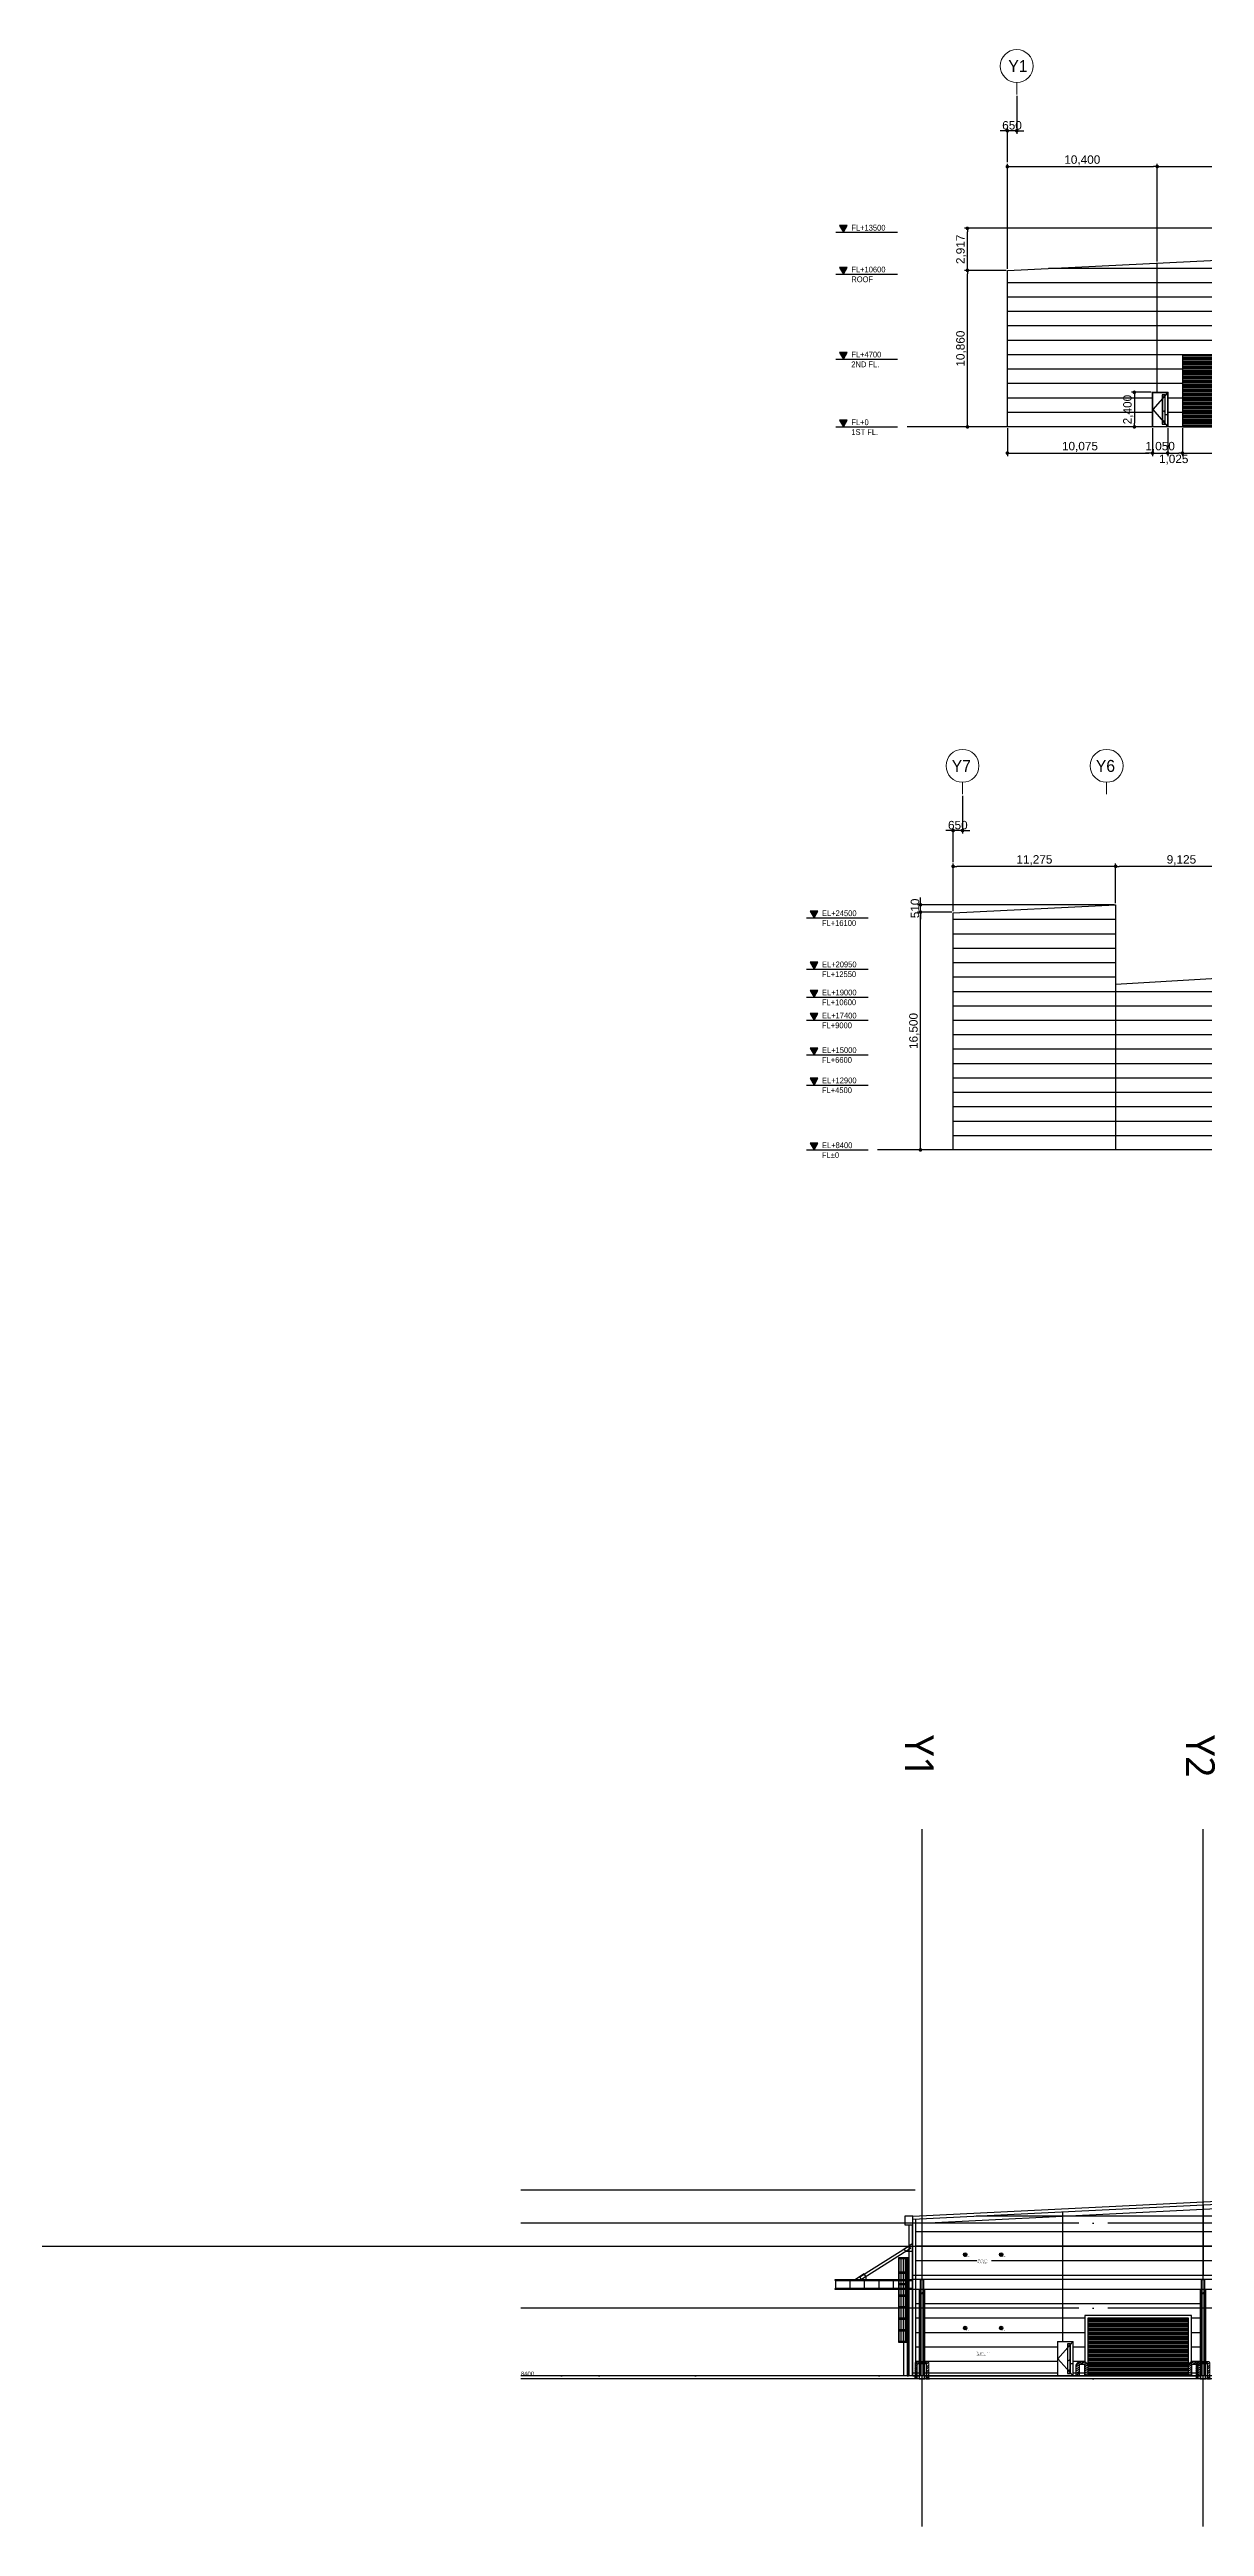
# Model space of a CAD drawing. Header units: millimetres. Extents: x 5734690 to 6791112, y -2208365 to -2031423.
# Drawn here: x 6388486 to 6468614, y -2208365 to -2036497 of the extents above; entities that cross this region are included whole.
import ezdxf
from ezdxf.enums import TextEntityAlignment as Align

# ---------------------------------------------------------------- set-up
doc = ezdxf.new("R2010")
doc.units = ezdxf.units.MM
doc.header["$LTSCALE"] = 1000
for name, pattern in [('CEN', [62, 60, -1, 0, -1]), ('CENTER', [50.8, 31.75, -6.35, 6.35, -6.35]), ('CONTINOUS', [0])]:
    doc.linetypes.add(name, pattern=pattern)
doc.layers.get('0').update_dxf_attribs({"lineweight": 9})
doc.layers.get('DEFPOINTS').update_dxf_attribs({"color": 140})
doc.layers.add('2-배관명', color=2, linetype='Continuous', plot=False)
doc.layers.add('Defpoint', color=147, linetype='Continuous', plot=False)
for name, color, linetype in [('3ELEV', 3, 'Continuous'), ('6ELEV', 6, 'Continuous'), ('8', 8, 'Continuous'), ('A-LEVEL', 6, 'Continuous'), ('BOLLARD', 8, 'Continuous'), ('CANOPY', 7, 'Continuous'), ('CEN', 1, 'CEN'), ('DIMM', 4, 'Continuous'), ('DRAIN', 5, 'Continuous'), ('E', 15, 'Continuous'), ('FLASHING', 6, 'Continuous'), ('LADDER', 5, 'Continuous'), ('LOUVER', 7, 'Continuous'), ('PANEL 입면', 5, 'Continuous'), ('PANEL-INT', 4, 'CONTINOUS'), ('PAT', 252, 'Continuous'), ('SOLID', 252, 'Continuous'), ('WINDOW', 4, 'Continuous')]:
    doc.layers.add(name, color=color, linetype=linetype)
for name, color, linetype, lineweight in [('7', 7, 'Continuous', 5), ('DOOR', 6, 'Continuous', 13), ('ELE', 6, 'Continuous', 15)]:
    doc.layers.add(name, color=color, linetype=linetype, lineweight=lineweight)
doc.styles.add('HSG07', font='romans.shx', dxfattribs={"width": 0.7, "bigfont": 'gsg1.shx'})
doc.styles.add('HUMAN', font='malgun.ttf')
doc.styles.add('HY 울릉도L', font='arial.ttf')
doc.styles.add('MAP_돋음', font='Dotum.ttf')
doc.styles.get("Standard").update_dxf_attribs({"font": '현대하모니 L.ttf'})
doc.styles.add('돋움', font='Dotum.ttf')
doc.styles.add('현대하모니L', font='')
doc.styles.get('현대하모니L').set_extended_font_data('현대하모니 L')
doc.dimstyles.new('400', dxfattribs={"dimscale": 100, "dimtxt": 5.85, "dimasz": 2.5, "dimexe": 2, "dimexo": 1, "dimgap": 0.8, "dimtad": 1, "dimdec": 0, "dimdsep": 46, "dimlunit": 6, "dimtxsty": 'HY 울릉도L', "dimblk": 'DOT', "dimcen": 2.5, "dimdle": 2, "dimclrd": 1, "dimclre": 1, "dimclrt": 7, "dimadec": 0, "dimazin": 0, "dimtfac": 1, "dimtdec": 0, "dimtix": 1, "dimtmove": 2, "dimatfit": 3, "dimfxl": 1.5, "dimtolj": 1, "dimtzin": 0, "dimarcsym": 0})

# ---------------------------------------------------------------- blocks, each defined once
blk = doc.blocks.new('DRAIN_CANOPY_EL_1')
at = {"layer": 'DRAIN'}
blk.add_lwpolyline([(-100, 6700), (100, 6700), (100, 0), (-100, 0)], close=True, dxfattribs=at)
blk.add_arc((0, 5800), 100, 180, 0, dxfattribs=at)
blk = doc.blocks.new('CANOPY_EL_R')
at = {"layer": '3ELEV'}
for points in [[(108125, 6200), (-625, 6200), (-625, 7200), (108125, 7200)], [(-625, 7200), (108125, 7200), (108125, 6900), (-625, 6900)]]:
    blk.add_lwpolyline(points, close=True, dxfattribs=at)
at = {"layer": 'CANOPY'}
for points in [[(200, 6200), (-200, 6200), (-200, 0), (200, 0)], [(180, 6200), (-180, 6200), (-180, 0), (180, 0)], [(19700, 6200), (19300, 6200), (19300, 0), (19700, 0)], [(19680, 6200), (19320, 6200), (19320, 0), (19680, 0)], [(39200, 6200), (38800, 6200), (38800, 0), (39200, 0)], [(39180, 6200), (38820, 6200), (38820, 0), (39180, 0)], [(58700, 6200), (58300, 6200), (58300, 0), (58700, 0)], [(58680, 6200), (58320, 6200), (58320, 0), (58680, 0)], [(78200, 6200), (77800, 6200), (77800, 0), (78200, 0)], [(78180, 6200), (77820, 6200), (77820, 0), (78180, 0)], [(97700, 6200), (97300, 6200), (97300, 0), (97700, 0)], [(97680, 6200), (97320, 6200), (97320, 0), (97680, 0)], [(107700, 6200), (107300, 6200), (107300, 0), (107700, 0)], [(107680, 6200), (107320, 6200), (107320, 0), (107680, 0)]]:
    blk.add_lwpolyline(points, close=True, dxfattribs=at)
at = {"layer": 'DRAIN'}
for p in [(0, 200), (19500, 200), (39000, 200), (58500, 200), (78000, 200), (97500, 200), (107500, 200)]:
    blk.add_blockref('DRAIN_CANOPY_EL_1', p, dxfattribs=at)
blk = doc.blocks.new('BOLLARD_EL_2')
at = {"layer": 'BOLLARD'}
for p, q in [((-700, 665), (-132, 992)), ((-700, 485), (-500, 600)), ((-700, 365), (-500, 480)), ((-700, 185), (-500, 300)), ((-700, 65), (-500, 180)), ((-685, 793), (-327, 1000)), ((-127, 769), (47, 870)), ((-100, 665), (91, 775)), ((-100, 485), (100, 600)), ((-100, 365), (100, 480)), ((-100, 185), (100, 300)), ((-100, 65), (100, 180))]:
    blk.add_line(p, q, dxfattribs=at)
blk.add_lwpolyline([(100, 700), (100, 0), (-100, 0), (-100, 700, 0.4142136), (-200, 800), (-400, 800, 0.4142136), (-500, 700), (-500, 0), (-700, 0), (-700, 700, -0.4142136), (-400, 1000), (-200, 1000, -0.4142136)], format="xyb", close=True, dxfattribs=at)
blk = doc.blocks.new('A$C4A1D6DD7')
at = {"layer": '6ELEV', "elevation": 0}
blk.add_lwpolyline([(550, 180), (750, 180), (750, 2220), (550, 2220)], close=True, dxfattribs=at)
at = {"layer": '7'}
for p, q in [((870, 863), (782, 858)), ((782, 842), (870, 837))]:
    blk.add_line(p, q, dxfattribs=at)
for centre, radius, start, end in [((782, 850), 7.88, 90, 270), ((870, 850), 18.1, 223.12493, 136.87507), ((870, 850), 13.2, 270, 90)]:
    blk.add_arc(centre, radius, start, end, dxfattribs=at)
at = {"layer": '8'}
for p, q in [((684, 2045), (628, 2113)), ((664, 2054), (638, 2086)), ((679, 2063), (647, 2101)), ((684, 367), (628, 435)), ((694, 1049), (638, 1117)), ((664, 375), (638, 408)), ((679, 385), (647, 423)), ((674, 1057), (648, 1090)), ((689, 1067), (657, 1105))]:
    blk.add_line(p, q, dxfattribs=at)
at = {"layer": '8', "elevation": 0}
blk.add_lwpolyline([(560, 190), (740, 190), (740, 2210), (560, 2210)], close=True, dxfattribs=at)
at = {"layer": 'DOOR'}
for p, q in [((-24, 2362), (-124, 2362)), ((-120, 0), (-120, 2400)), ((-120, 2370), (920, 2370)), ((-115, 30), (-115, 2370)), ((915, 30), (915, 2370)), ((920, 0), (920, 2400)), ((-24, 26), (-124, 26)), ((-115, 30), (915, 30))]:
    blk.add_line(p, q, dxfattribs=at)
at = {"layer": 'DOOR', "color": 1}
for p, q in [((765, 850), (896, 850)), ((782, 867), (782, 832)), ((870, 876), (870, 824))]:
    blk.add_line(p, q, dxfattribs=at)
at = {"layer": 'DOOR'}
blk.add_lwpolyline([(-150, 0), (950, 0), (950, 2400), (-150, 2400)], close=True, dxfattribs=at)
at = {"layer": 'E', "color": 1}
for p, q in [((920, 2370), (-115, 1200)), ((-115, 1200), (915, 30))]:
    blk.add_line(p, q, dxfattribs=at)
blk = doc.blocks.new('LADDER_EL_3')
at = {"layer": 'DEFPOINTS'}
blk.add_line((305, 8200), (305, 0), dxfattribs=at)
at = {"layer": 'LADDER'}
for p, q in [((-45, 8200), (-45, 2400)), ((630, 8140), (630, 2400)), ((655, 8200), (655, 2400))]:
    blk.add_line(p, q, dxfattribs=at)
for points in [[(-45, 8200), (655, 8200), (655, 8140), (-45, 8140)], [(-45, 8200), (45, 8200), (45, 0), (-45, 0)], [(-45, 8200), (655, 8200), (655, 8140), (-45, 8140)], [(-45, 7200), (655, 7200), (655, 7140), (-45, 7140)], [(-45, 6400), (655, 6400), (655, 6340), (-45, 6340)], [(-45, 5600), (655, 5600), (655, 5540), (-45, 5540)], [(-45, 4800), (655, 4800), (655, 4740), (-45, 4740)], [(-45, 4000), (655, 4000), (655, 3940), (-45, 3940)], [(-45, 3200), (655, 3200), (655, 3140), (-45, 3140)], [(-45, 2400), (655, 2400), (655, 2340), (-45, 2340)]]:
    blk.add_lwpolyline(points, close=True, dxfattribs=at)
for points in [[(115, 8140), (115, 2400), (150, 2400), (150, 8140)], [(335, 8140), (335, 2400), (275, 2400), (275, 8140)], [(495, 8140), (495, 2400), (460, 2400), (460, 8140)]]:
    blk.add_lwpolyline(points, dxfattribs=at)
blk = doc.blocks.new('BOLLARD_EL_3')
at = {"layer": 'ELE'}
for p, q in [((-400, 0), (0, 0)), ((400, 0), (0, 0)), ((-475, -1186), (-475, -75)), ((-325, -150), (0, -150)), ((-325, -1186), (-325, -150)), ((325, -150), (0, -150)), ((325, -1186), (325, -150)), ((475, -1186), (475, -75))]:
    blk.add_line(p, q, dxfattribs=at)
for centre, start, end in [((-400, -75), 90, 180), ((400, -75), 0, 90)]:
    blk.add_arc(centre, 75, start, end, dxfattribs=at)
at = {"layer": 'PAT'}
blk.add_line((-200, 0), (-425, 0), dxfattribs=at)
at = {"layer": 'SOLID'}
for p, q in [((-475, -336), (-139, 0)), ((-475, -194), (-281, 0)), ((-106, -150), (44, 0)), ((36, -150), (186, 0)), ((219, -150), (369, 0)), ((-475, -519), (-325, -369)), ((-475, -661), (-325, -511)), ((-475, -844), (-325, -694)), ((-475, -986), (-325, -836)), ((-475, -1169), (-325, -1019)), ((-350, -1186), (-325, -1161)), ((325, -186), (468, -43)), ((325, -369), (475, -219)), ((325, -511), (475, -361)), ((325, -694), (475, -544)), ((325, -836), (475, -686)), ((325, -1019), (475, -869)), ((325, -1161), (475, -1011))]:
    blk.add_line(p, q, dxfattribs=at)
at = {"layer": 'WINDOW'}
for points in [[(-275, -1200), (-525, -1200), (-525, -1186), (-275, -1186)], [(275, -1200), (525, -1200), (525, -1186), (275, -1186)]]:
    blk.add_lwpolyline(points, close=True, dxfattribs=at)
blk = doc.blocks.new('c-sec')
h = blk.add_hatch()
h.set_pattern_fill('ANSI31', color=16, scale=0.05, style=0)
h.set_pattern_definition([(45, (-0.5, 3e-17), (-0.112253, 0.112253), [])])
h.paths.add_polyline_path([(0.5, 0, -1), (0, 0, 1), (-0.5, 0, 1)])
at = {"color": 16, "linetype": 'CENTER', "ltscale": 0.1}
for p, q in [((-0.5, 0), (0.5, 0)), ((0, 0.5), (0, -0.5))]:
    blk.add_line(p, q, dxfattribs=at)
at = {"linetype": 'Continuous'}
blk.add_circle((0, 0), 0.5, dxfattribs=at)
at = {"color": 16, "linetype": 'Continuous'}
for centre, start, end in [((-0.25, 0), 0, 180), ((0.25, 0), 180, 0)]:
    blk.add_arc(centre, 0.25, start, end, dxfattribs=at)
blk = doc.blocks.new('*U19')
at = {"xscale": 250, "yscale": 250, "zscale": 250}
blk.add_blockref('c-sec', (0, 0), dxfattribs=at)
at = {"layer": '2-배관명', "style": 'HSG07', "width": 0.8}
blk.add_text('덕트(250A) ', height=5, dxfattribs=at).set_placement((0, 0), align=Align.TOP_RIGHT)
at = {"layer": '2-배관명', "style": 'HSG07', "width": 0.7}
blk.add_attdef('배관명칭', text='', height=10, dxfattribs=at).set_placement((0, 0), align=Align.TOP_LEFT)
blk = doc.blocks.new('_Dot')
at = {"color": 0, "linetype": 'ByBlock', "lineweight": -2}
blk.add_line((-0.5, 0), (-1, 0), dxfattribs=at)
at = {"color": 0, "linetype": 'ByBlock', "const_width": 0.5}
blk.add_lwpolyline([(-0.25, 0, 1), (0.25, 0, 1)], format="xyb", close=True, dxfattribs=at)
blk = doc.blocks.new('*D299')
at = {"layer": 'DEFPOINTS', "color": 0, "lineweight": -3}
for p in [(6465338, -2044619), (6454938, -2051820), (6465338, -2051308)]:
    blk.add_point(p, dxfattribs=at)
at = {"layer": 'PANEL 입면', "color": 1, "lineweight": -2}
for p, q in [((6454938, -2051720), (6454938, -2044419)), ((6455188, -2044619), (6465088, -2044619)), ((6465338, -2051208), (6465338, -2044419))]:
    blk.add_line(p, q, dxfattribs=at)
at = {"layer": 'PANEL 입면', "color": 1, "lineweight": -2, "xscale": 250, "yscale": 250, "zscale": 250, "rotation": 180}
blk.add_blockref('_Dot', (6454938, -2044619), dxfattribs=at)
at = {"layer": 'PANEL 입면', "color": 1, "lineweight": -2, "xscale": 250, "yscale": 250, "zscale": 250}
blk.add_blockref('_Dot', (6465338, -2044619), dxfattribs=at)
at = {"layer": 'PANEL 입면', "color": 7, "insert": (6460138, -2044187), "char_height": 585, "attachment_point": 5, "style": 'HY 울릉도L'}
blk.add_mtext('\\A1;10,400', dxfattribs=at)
blk = doc.blocks.new('*D300')
at = {"layer": 'DEFPOINTS', "color": 0, "lineweight": -3}
for p in [(6475088, -2044619), (6465338, -2051308), (6475088, -2050603)]:
    blk.add_point(p, dxfattribs=at)
at = {"layer": 'PANEL 입면', "color": 1, "lineweight": -2}
for p, q in [((6465338, -2051208), (6465338, -2044419)), ((6465588, -2044619), (6474838, -2044619)), ((6475088, -2050503), (6475088, -2044419))]:
    blk.add_line(p, q, dxfattribs=at)
at = {"layer": 'PANEL 입면', "color": 1, "lineweight": -2, "xscale": 250, "yscale": 250, "zscale": 250, "rotation": 180}
blk.add_blockref('_Dot', (6465338, -2044619), dxfattribs=at)
at = {"layer": 'PANEL 입면', "color": 1, "lineweight": -2, "xscale": 250, "yscale": 250, "zscale": 250}
blk.add_blockref('_Dot', (6475088, -2044619), dxfattribs=at)
at = {"layer": 'PANEL 입면', "color": 7, "insert": (6470213, -2044187), "char_height": 585, "attachment_point": 5, "style": 'HY 울릉도L'}
blk.add_mtext('\\A1;9,750', dxfattribs=at)
blk = doc.blocks.new('*D310')
at = {"layer": 'DEFPOINTS', "color": 0, "lineweight": -3}
for p in [(6452170, -2051820), (6454949, -2051820), (6454938, -2062680)]:
    blk.add_point(p, dxfattribs=at)
at = {"layer": 'PANEL 입면', "color": 1, "lineweight": -2}
for p, q in [((6454849, -2051820), (6451970, -2051820)), ((6452170, -2062430), (6452170, -2052070)), ((6454838, -2062680), (6451970, -2062680))]:
    blk.add_line(p, q, dxfattribs=at)
at = {"layer": 'PANEL 입면', "color": 1, "lineweight": -2, "xscale": 250, "yscale": 250, "zscale": 250}
for p, rotation in [((6452170, -2051820), 90), ((6452170, -2062680), 270)]:
    blk.add_blockref('_Dot', p, dxfattribs=dict(at, rotation=rotation))
at = {"layer": 'PANEL 입면', "color": 7, "insert": (6451738, -2057250), "char_height": 585, "attachment_point": 5, "rotation": 90, "style": 'HY 울릉도L'}
blk.add_mtext('\\A1;10,860', dxfattribs=at)
blk = doc.blocks.new('*D311')
at = {"layer": 'DEFPOINTS', "color": 0, "lineweight": -3}
for p in [(6452170, -2048903), (6514088, -2048903), (6454949, -2051820)]:
    blk.add_point(p, dxfattribs=at)
at = {"layer": 'PANEL 입면', "color": 1, "lineweight": -2}
for p, q in [((6513988, -2048903), (6451970, -2048903)), ((6452170, -2051570), (6452170, -2049153)), ((6454849, -2051820), (6451970, -2051820))]:
    blk.add_line(p, q, dxfattribs=at)
at = {"layer": 'PANEL 입면', "color": 1, "lineweight": -2, "xscale": 250, "yscale": 250, "zscale": 250}
for p, rotation in [((6452170, -2048903), 90), ((6452170, -2051820), 270)]:
    blk.add_blockref('_Dot', p, dxfattribs=dict(at, rotation=rotation))
at = {"layer": 'PANEL 입면', "color": 7, "insert": (6451738, -2050362), "char_height": 585, "attachment_point": 5, "rotation": 90, "style": 'HY 울릉도L'}
blk.add_mtext('\\A1;2,917', dxfattribs=at)
blk = doc.blocks.new('*D312')
at = {"layer": 'DEFPOINTS', "color": 0, "lineweight": -3}
for p in [(6467088, -2062680), (6474088, -2062680), (6474088, -2064501)]:
    blk.add_point(p, dxfattribs=at)
at = {"layer": 'PANEL 입면', "color": 1, "lineweight": -2}
for p, q in [((6467088, -2062780), (6467088, -2064701)), ((6474088, -2062780), (6474088, -2064701)), ((6467338, -2064501), (6473838, -2064501))]:
    blk.add_line(p, q, dxfattribs=at)
at = {"layer": 'PANEL 입면', "color": 1, "lineweight": -2, "xscale": 250, "yscale": 250, "zscale": 250, "rotation": 180}
blk.add_blockref('_Dot', (6467088, -2064501), dxfattribs=at)
at = {"layer": 'PANEL 입면', "color": 1, "lineweight": -2, "xscale": 250, "yscale": 250, "zscale": 250}
blk.add_blockref('_Dot', (6474088, -2064501), dxfattribs=at)
at = {"layer": 'PANEL 입면', "color": 7, "insert": (6470588, -2064069), "char_height": 585, "attachment_point": 5, "style": 'HY 울릉도L'}
blk.add_mtext('\\A1;7,000', dxfattribs=at)
blk = doc.blocks.new('*D347')
at = {"layer": 'DEFPOINTS', "color": 0, "lineweight": -3}
for p in [(6462453, -2093177), (6462453, -2095838), (6471578, -2100802)]:
    blk.add_point(p, dxfattribs=at)
at = {"layer": 'PANEL 입면', "color": 1, "lineweight": -2}
for p, q in [((6462453, -2095738), (6462453, -2092977)), ((6471328, -2093177), (6462703, -2093177)), ((6471578, -2100702), (6471578, -2092977))]:
    blk.add_line(p, q, dxfattribs=at)
at = {"layer": 'PANEL 입면', "color": 1, "lineweight": -2, "xscale": 250, "yscale": 250, "zscale": 250, "rotation": 180}
blk.add_blockref('_Dot', (6462453, -2093177), dxfattribs=at)
at = {"layer": 'PANEL 입면', "color": 1, "lineweight": -2, "xscale": 250, "yscale": 250, "zscale": 250}
blk.add_blockref('_Dot', (6471578, -2093177), dxfattribs=at)
at = {"layer": 'PANEL 입면', "color": 7, "insert": (6467016, -2092746), "char_height": 585, "attachment_point": 5, "style": 'HY 울릉도L'}
blk.add_mtext('\\A1;9,125', dxfattribs=at)
blk = doc.blocks.new('*D348')
at = {"layer": 'DEFPOINTS', "color": 0, "lineweight": -3}
for p in [(6451178, -2093177), (6451178, -2096395), (6462453, -2095838)]:
    blk.add_point(p, dxfattribs=at)
at = {"layer": 'PANEL 입면', "color": 1, "lineweight": -2}
for p, q in [((6451178, -2096295), (6451178, -2092977)), ((6462203, -2093177), (6451428, -2093177)), ((6462453, -2095738), (6462453, -2092977))]:
    blk.add_line(p, q, dxfattribs=at)
at = {"layer": 'PANEL 입면', "color": 1, "lineweight": -2, "xscale": 250, "yscale": 250, "zscale": 250, "rotation": 180}
blk.add_blockref('_Dot', (6451178, -2093177), dxfattribs=at)
at = {"layer": 'PANEL 입면', "color": 1, "lineweight": -2, "xscale": 250, "yscale": 250, "zscale": 250}
blk.add_blockref('_Dot', (6462453, -2093177), dxfattribs=at)
at = {"layer": 'PANEL 입면', "color": 7, "insert": (6456816, -2092746), "char_height": 585, "attachment_point": 5, "style": 'HY 울릉도L'}
blk.add_mtext('\\A1;11,275', dxfattribs=at)
blk = doc.blocks.new('*U33')
at = {"layer": 'A-LEVEL'}
blk.add_hatch(color=256, dxfattribs=at).paths.add_polyline_path([(2, 3.5), (-2, 3.5), (0, 0)])
blk.add_line((-4, 0), (28.2, 0), dxfattribs=at)
blk.add_lwpolyline([(0, 0), (2, 3.5), (-2, 3.5)], close=True, dxfattribs=at)
at = {"layer": 'A-LEVEL', "color": 3, "linetype": 'Continuous', "style": 'MAP_돋음'}
blk.add_attdef('FL', text='', height=3, dxfattribs=at).set_placement((4.1, 2.4, 0), align=Align.MIDDLE_LEFT)
blk.add_attdef('기준층', (4.1, -4.2, 0), '', height=3, dxfattribs=at)
blk = doc.blocks.new('*D349')
at = {"layer": 'DEFPOINTS', "color": 0, "lineweight": -3}
for p in [(6454938, -2062680), (6465013, -2062680), (6465013, -2064501)]:
    blk.add_point(p, dxfattribs=at)
at = {"layer": 'PANEL 입면', "color": 1, "lineweight": -2}
for p, q in [((6454938, -2062780), (6454938, -2064701)), ((6465013, -2062780), (6465013, -2064701)), ((6455188, -2064501), (6464763, -2064501))]:
    blk.add_line(p, q, dxfattribs=at)
at = {"layer": 'PANEL 입면', "color": 1, "lineweight": -2, "xscale": 250, "yscale": 250, "zscale": 250, "rotation": 180}
blk.add_blockref('_Dot', (6454938, -2064501), dxfattribs=at)
at = {"layer": 'PANEL 입면', "color": 1, "lineweight": -2, "xscale": 250, "yscale": 250, "zscale": 250}
blk.add_blockref('_Dot', (6465013, -2064501), dxfattribs=at)
at = {"layer": 'PANEL 입면', "color": 7, "lineweight": -3, "insert": (6459976, -2064069), "char_height": 585, "attachment_point": 5, "style": 'HY 울릉도L'}
blk.add_mtext('\\A1;10,075', dxfattribs=at)
blk = doc.blocks.new('*D350')
at = {"layer": 'DEFPOINTS', "color": 0, "lineweight": -3}
for p in [(6465013, -2062680), (6466063, -2062680), (6466063, -2064501)]:
    blk.add_point(p, dxfattribs=at)
at = {"layer": 'PANEL 입면', "color": 1, "lineweight": -2}
for p, q in [((6465013, -2062780), (6465013, -2064701)), ((6466063, -2062780), (6466063, -2064701)), ((6464763, -2064501), (6464513, -2064501)), ((6465013, -2064501), (6466063, -2064501)), ((6466313, -2064501), (6466563, -2064501))]:
    blk.add_line(p, q, dxfattribs=at)
at = {"layer": 'PANEL 입면', "color": 1, "lineweight": -2, "xscale": 250, "yscale": 250, "zscale": 250}
blk.add_blockref('_Dot', (6465013, -2064501), dxfattribs=at)
at = {"layer": 'PANEL 입면', "color": 1, "lineweight": -2, "xscale": 250, "yscale": 250, "zscale": 250, "rotation": 180}
blk.add_blockref('_Dot', (6466063, -2064501), dxfattribs=at)
at = {"layer": 'PANEL 입면', "color": 7, "lineweight": -3, "insert": (6465538, -2064069), "char_height": 585, "attachment_point": 5, "style": 'HY 울릉도L'}
blk.add_mtext('\\A1;1,050', dxfattribs=at)
blk = doc.blocks.new('*D351')
at = {"layer": 'DEFPOINTS', "color": 0, "lineweight": -3}
for p in [(6466063, -2062680), (6467088, -2062680), (6467088, -2064501)]:
    blk.add_point(p, dxfattribs=at)
at = {"layer": 'PANEL 입면', "color": 1, "lineweight": -2}
for p, q in [((6466063, -2062780), (6466063, -2064701)), ((6467088, -2062780), (6467088, -2064701)), ((6466313, -2064501), (6466838, -2064501))]:
    blk.add_line(p, q, dxfattribs=at)
at = {"layer": 'PANEL 입면', "color": 1, "lineweight": -2, "xscale": 250, "yscale": 250, "zscale": 250, "rotation": 180}
blk.add_blockref('_Dot', (6466063, -2064501), dxfattribs=at)
at = {"layer": 'PANEL 입면', "color": 1, "lineweight": -2, "xscale": 250, "yscale": 250, "zscale": 250}
blk.add_blockref('_Dot', (6467088, -2064501), dxfattribs=at)
at = {"layer": 'PANEL 입면', "color": 7, "lineweight": -3, "insert": (6466479, -2064954), "char_height": 585, "attachment_point": 5, "style": 'HY 울릉도L'}
blk.add_mtext('\\A1;1,025', dxfattribs=at)
blk = doc.blocks.new('*D352')
at = {"layer": 'DEFPOINTS', "color": 0, "lineweight": -3}
for p in [(6465013, -2060280), (6463752, -2062680), (6465013, -2062680)]:
    blk.add_point(p, dxfattribs=at)
at = {"layer": 'PANEL 입면', "color": 1, "lineweight": -2}
for p, q in [((6464913, -2060280), (6463552, -2060280)), ((6463752, -2060530), (6463752, -2062430)), ((6464913, -2062680), (6463552, -2062680))]:
    blk.add_line(p, q, dxfattribs=at)
at = {"layer": 'PANEL 입면', "color": 1, "lineweight": -2, "xscale": 250, "yscale": 250, "zscale": 250}
for p, rotation in [((6463752, -2060280), 90), ((6463752, -2062680), 270)]:
    blk.add_blockref('_Dot', p, dxfattribs=dict(at, rotation=rotation))
at = {"layer": 'PANEL 입면', "color": 7, "lineweight": -3, "insert": (6463321, -2061480), "char_height": 585, "attachment_point": 5, "rotation": 90, "style": 'HY 울릉도L'}
blk.add_mtext('\\A1;2,400', dxfattribs=at)
blk = doc.blocks.new('*D353')
at = {"layer": 'DEFPOINTS', "color": 0, "lineweight": -3}
for p in [(6448908, -2096348), (6451178, -2096348), (6451178, -2112848)]:
    blk.add_point(p, dxfattribs=at)
at = {"layer": 'PANEL 입면', "color": 1, "lineweight": -2}
for p, q in [((6451078, -2096348), (6448708, -2096348)), ((6448908, -2112598), (6448908, -2096598)), ((6451078, -2112848), (6448708, -2112848))]:
    blk.add_line(p, q, dxfattribs=at)
at = {"layer": 'PANEL 입면', "color": 1, "lineweight": -2, "xscale": 250, "yscale": 250, "zscale": 250}
for p, rotation in [((6448908, -2096348), 90), ((6448908, -2112848), 270)]:
    blk.add_blockref('_Dot', p, dxfattribs=dict(at, rotation=rotation))
at = {"layer": 'PANEL 입면', "color": 7, "insert": (6448477, -2104598), "char_height": 585, "attachment_point": 5, "rotation": 90, "style": 'HY 울릉도L'}
blk.add_mtext('\\A1;16,500', dxfattribs=at)
blk = doc.blocks.new('*D354')
at = {"layer": 'DEFPOINTS', "color": 0, "lineweight": -3}
for p in [(6448908, -2095838), (6451178, -2096348), (6462453, -2095838)]:
    blk.add_point(p, dxfattribs=at)
at = {"layer": 'PANEL 입면', "color": 1, "lineweight": -2}
for p, q in [((6462353, -2095838), (6448708, -2095838)), ((6451078, -2096348), (6448708, -2096348)), ((6448908, -2095588), (6448908, -2095338)), ((6448908, -2096348), (6448908, -2095838)), ((6448908, -2096598), (6448908, -2096848))]:
    blk.add_line(p, q, dxfattribs=at)
at = {"layer": 'PANEL 입면', "color": 1, "lineweight": -2, "xscale": 250, "yscale": 250, "zscale": 250}
for p, rotation in [((6448908, -2095838), 270), ((6448908, -2096348), 90)]:
    blk.add_blockref('_Dot', p, dxfattribs=dict(at, rotation=rotation))
at = {"layer": 'PANEL 입면', "color": 7, "lineweight": -3, "insert": (6448530, -2096093), "char_height": 585, "attachment_point": 5, "rotation": 90, "style": 'HY 울릉도L'}
blk.add_mtext('\\A1;510', dxfattribs=at)
blk = doc.blocks.new('*D379')
at = {"color": 1, "lineweight": -2}
for p, q in [((6455588, -2039714), (6455588, -2042336)), ((6454688, -2042136), (6454438, -2042136)), ((6454938, -2044319), (6454938, -2041936)), ((6455588, -2042136), (6454938, -2042136)), ((6455838, -2042136), (6456088, -2042136))]:
    blk.add_line(p, q, dxfattribs=at)
at = {"layer": 'DEFPOINTS', "color": 0, "lineweight": -3}
for p in [(6455588, -2039614), (6454938, -2042136), (6454938, -2044419)]:
    blk.add_point(p, dxfattribs=at)
at = {"color": 1, "lineweight": -2, "xscale": 250, "yscale": 250, "zscale": 250}
blk.add_blockref('_Dot', (6454938, -2042136), dxfattribs=at)
at = {"color": 1, "lineweight": -2, "xscale": 250, "yscale": 250, "zscale": 250, "rotation": 180}
blk.add_blockref('_Dot', (6455588, -2042136), dxfattribs=at)
at = {"color": 7, "lineweight": -3, "insert": (6455263, -2041758), "char_height": 585, "attachment_point": 5, "style": 'HY 울릉도L'}
blk.add_mtext('\\A1;650', dxfattribs=at)
blk = doc.blocks.new('*D383')
at = {"color": 1, "lineweight": -2}
for p, q in [((6451828, -2088273), (6451828, -2090895)), ((6450928, -2090695), (6450678, -2090695)), ((6451178, -2092877), (6451178, -2090495)), ((6451828, -2090695), (6451178, -2090695)), ((6452078, -2090695), (6452328, -2090695))]:
    blk.add_line(p, q, dxfattribs=at)
at = {"layer": 'DEFPOINTS', "color": 0, "lineweight": -3}
for p in [(6451828, -2088173), (6451178, -2090695), (6451178, -2092977)]:
    blk.add_point(p, dxfattribs=at)
at = {"color": 1, "lineweight": -2, "xscale": 250, "yscale": 250, "zscale": 250}
blk.add_blockref('_Dot', (6451178, -2090695), dxfattribs=at)
at = {"color": 1, "lineweight": -2, "xscale": 250, "yscale": 250, "zscale": 250, "rotation": 180}
blk.add_blockref('_Dot', (6451828, -2090695), dxfattribs=at)
at = {"color": 7, "lineweight": -3, "insert": (6451503, -2090316), "char_height": 585, "attachment_point": 5, "style": 'HY 울릉도L'}
blk.add_mtext('\\A1;650', dxfattribs=at)

msp = doc.modelspace()

# ---------------------------------------------------------------- hatches: boundary and pattern name
at = {"layer": 'PAT'}
h = msp.add_hatch(dxfattribs=at)
h.set_pattern_fill('_USER', color=256, scale=100, pattern_type=0)
h.set_pattern_definition([(0, (12240258.09, -4167433.94), (0, 100), [])])
h.paths.add_polyline_path([(6467088.4, -2057680.1), (6467088.4, -2062680.1), (6474088.4, -2062680.1), (6474088.4, -2057680.1)])
h = msp.add_hatch(dxfattribs=at)
h.set_pattern_fill('_USER', color=256, scale=100, pattern_type=0)
h.set_pattern_definition([(0, (12233680.99, -4301677.41), (0, 100), [])])
h.paths.add_polyline_path([(6460511.3, -2197923.6), (6460511.3, -2193923.6), (6467511.3, -2193923.6), (6467511.3, -2197923.6)])

# ---------------------------------------------------------------- linework, layer by layer
for p, q in [((6455588.4, -2039613.9), (6455588.3, -2038783.7)), ((6451828.2, -2088172.7), (6451828.2, -2087342.5)), ((6461828.2, -2088172.7), (6461828.2, -2087342.5))]:
    msp.add_line(p, q)
at = {"color": 8, "linetype": 'Continuous', "lineweight": -3}
for p, q in [((6444011.3, -2191223.6), (6444011.3, -2191923.6)), ((6445011.3, -2191223.6), (6445011.3, -2191923.6)), ((6446011.3, -2191223.6), (6446011.3, -2191923.6)), ((6447011.3, -2191223.6), (6447011.3, -2191923.6)), ((6448011.3, -2191223.6), (6448011.3, -2191923.6))]:
    msp.add_line(p, q, dxfattribs=at)
for centre in [(6455588.3, -2037640.6), (6451828.3, -2086199.4), (6461828.3, -2086199.4)]:
    msp.add_circle(centre, 1143.1)
at = {"layer": '3ELEV', "color": 2}
for points in [[(6514088.4, -2048903.4), (6563738.4, -2051840.4), (6563738.4, -2062680.1), (6454938.4, -2062680.1), (6454938.4, -2051820.1), (6514088.4, -2048904.1)], [(6500828.2, -2099071.8), (6559978.2, -2101987.8), (6559978.2, -2112847.8), (6559828.2, -2112847.8), (6451328.2, -2112847.8), (6451178.2, -2112847.8), (6451178.2, -2096395.1), (6462453.2, -2095837.8), (6462453.2, -2101342.2), (6500828.2, -2099071.1)]]:
    msp.add_lwpolyline(points, dxfattribs=at)
at = {"layer": '3ELEV'}
for points in [[(6448386.3, -2186839.5), (6507511.3, -2183923.4)], [(6448536.3, -2197923.6), (6448386.3, -2197923.6), (6448386.3, -2186839.5)], [(6448811.3, -2197923.6), (6448386.3, -2197923.6)], [(6448386.3, -2197923.6), (6448811.3, -2197923.6)], [(6556986.3, -2197923.6), (6556986.3, -2198123.6), (6448536.3, -2198123.6), (6448536.3, -2197923.6)], [(6468311.3, -2197923.6), (6449211.3, -2197923.6)], [(6449211.3, -2197923.6), (6468311.3, -2197923.6)]]:
    msp.add_lwpolyline(points, dxfattribs=at)
at = {"layer": '6ELEV'}
for p, q in [((6442986.3, -2191293.6), (6448386.3, -2191293.6)), ((6448386.3, -2191853.6), (6442986.3, -2191853.6))]:
    msp.add_line(p, q, dxfattribs=at)
for points in [[(6442986.3, -2191293.6), (6442986.3, -2191223.6), (6448386.3, -2191223.6)], [(6443011.3, -2191293.6), (6443011.3, -2191853.6)], [(6448386.3, -2191923.6), (6442986.3, -2191923.6), (6442986.3, -2191853.6)]]:
    msp.add_lwpolyline(points, dxfattribs=at)
at = {"layer": 'CEN'}
for p, q in [((6569251.6, -2062680.1), (6447995.6, -2062680.1)), ((6567326.5, -2112847.8), (6445920.5, -2112847.8)), ((6449011.3, -2159974.5), (6449011.3, -2208365.5)), ((6468511.3, -2159974.5), (6468511.3, -2208365.5)), ((6448536.3, -2185023.6), (6421181.9, -2185023.6)), ((6583899.4, -2187323.6), (6421181.9, -2187323.6)), ((6468511.3, -2191223.6), (6468511.3, -2208365.5)), ((6583899.4, -2193223.6), (6421181.9, -2193223.6)), ((6583899.4, -2197923.6), (6421181.9, -2197923.6)), ((6556311.3, -2197923.6), (6421181.9, -2197923.6)), ((6547011.3, -2197923.6), (6421181.9, -2197923.6)), ((6526536.3, -2197923.6), (6421181.9, -2197923.6)), ((6507036.3, -2197923.6), (6421181.9, -2197923.6)), ((6487611.3, -2197923.6), (6421181.9, -2197923.6)), ((6468311.3, -2197923.6), (6421181.9, -2197923.6)), ((6448536.3, -2197923.6), (6421181.9, -2197923.6)), ((6583899.4, -2198123.6), (6421181.9, -2198123.6))]:
    msp.add_line(p, q, dxfattribs=at)
msp.add_lwpolyline([(6449011.3, -2187323.6), (6507511.3, -2184423.6)], dxfattribs=at)
at = {"layer": 'DEFPOINTS'}
msp.add_line((5734690, -2188923.6), (6791112.4, -2188923.6), dxfattribs=at)
at = {"layer": 'DRAIN'}
for points in [[(6448136.3, -2187439.5), (6448336.3, -2187439.5), (6448336.3, -2197923.6), (6448136.3, -2197923.6)], [(6448120.1, -2188903.2), (6448226.8, -2189072.3), (6444817.8, -2191221.5), (6444711.1, -2191052.3)]]:
    msp.add_lwpolyline(points, close=True, dxfattribs=at)
for points in [[(6448386.3, -2189293.5), (6447904.1, -2189293.5), (6447781.4, -2189098.9), (6448386.3, -2188717.6)], [(6445138.8, -2191223.6), (6445138.8, -2191036.9), (6445016.1, -2190842.3), (6444411.3, -2191223.6)]]:
    msp.add_lwpolyline(points, dxfattribs=at)
at = {"layer": 'FLASHING'}
for p, q in [((6448586.3, -2197723.6), (6448586.3, -2187031.1)), ((6448811.3, -2197723.6), (6448386.3, -2197723.6))]:
    msp.add_line(p, q, dxfattribs=at)
msp.add_lwpolyline([(6448386.3, -2187039.7), (6507511.3, -2184123.7)], dxfattribs=at)
msp.add_lwpolyline([(6460311.3, -2197923.6), (6467711.3, -2197923.6), (6467711.3, -2193723.6), (6460311.3, -2193723.6)], close=True, dxfattribs=at)
at = {"layer": 'LADDER', "lineweight": -3}
msp.add_lwpolyline([(6448386.3, -2186839.5), (6447836.3, -2186839.5), (6447836.3, -2187439.5), (6448386.3, -2187439.5)], close=True, dxfattribs=at)
at = {"layer": 'PANEL-INT', "lineweight": -3}
for p, q in [((6465338.4, -2060280.1), (6465338.4, -2051308.4)), ((6462453.2, -2101342.2), (6462453.2, -2112847.8))]:
    msp.add_line(p, q, dxfattribs=at)
at = {"layer": 'PAT'}
for p, q in [((6561005.6, -2051680.1), (6457802, -2051680.1)), ((6563738.4, -2052680.1), (6454938.4, -2052680.1)), ((6563738.4, -2053680.1), (6454938.4, -2053680.1)), ((6563738.4, -2054680.1), (6454938.4, -2054680.1)), ((6563738.4, -2055680.1), (6454938.4, -2055680.1)), ((6563738.4, -2056680.1), (6454938.4, -2056680.1)), ((6563738.4, -2057680.1), (6454938.4, -2057680.1)), ((6467088.4, -2058680.1), (6454938.4, -2058680.1)), ((6467088.4, -2059680.1), (6454938.4, -2059680.1)), ((6464988.4, -2060680.1), (6454938.4, -2060680.1)), ((6467088.4, -2060680.1), (6466088.4, -2060680.1)), ((6464988.4, -2061680.1), (6454938.4, -2061680.1)), ((6467088.4, -2061680.1), (6466088.4, -2061680.1)), ((6462300.7, -2095847.8), (6462453.2, -2095847.8)), ((6451178.2, -2096847.8), (6462453.2, -2096847.8)), ((6451178.2, -2097847.8), (6462453.2, -2097847.8)), ((6451178.2, -2098847.8), (6462453.2, -2098847.8)), ((6451178.2, -2099847.8), (6462453.2, -2099847.8)), ((6451178.2, -2100847.8), (6462453.2, -2100847.8)), ((6451178.2, -2101847.8), (6557114.6, -2101847.8)), ((6451178.2, -2102847.8), (6559978.2, -2102847.8)), ((6451178.2, -2103847.8), (6559978.2, -2103847.8)), ((6451178.2, -2104847.8), (6559978.2, -2104847.8)), ((6451178.2, -2105847.8), (6559978.2, -2105847.8)), ((6451178.2, -2106847.8), (6559978.2, -2106847.8)), ((6451178.2, -2107847.8), (6559978.2, -2107847.8)), ((6451178.2, -2108847.8), (6475978.2, -2108847.8)), ((6451178.2, -2109847.8), (6475978.2, -2109847.8)), ((6451178.2, -2110847.8), (6472378.2, -2110847.8)), ((6451178.2, -2111847.8), (6472378.2, -2111847.8)), ((6468506.3, -2186047.4), (6468506.3, -2190923.6)), ((6468516.3, -2186046.9), (6468516.3, -2190923.6)), ((6557136.3, -2186823.6), (6452768, -2186823.6)), ((6458756.3, -2186528.3), (6458756.3, -2195523.6)), ((6458766.3, -2186527.8), (6458766.3, -2195523.6)), ((6556936.3, -2187923.6), (6448586.3, -2187923.6)), ((6556936.3, -2188923.6), (6448586.3, -2188923.6)), ((6556936.3, -2189923.6), (6448586.3, -2189923.6)), ((6448811.3, -2192923.6), (6448586.3, -2192923.6)), ((6468311.3, -2192923.6), (6449211.3, -2192923.6)), ((6468311.3, -2192923.6), (6467711.3, -2192923.6)), ((6448811.3, -2193923.6), (6448586.3, -2193923.6)), ((6460311.3, -2193923.6), (6449211.3, -2193923.6)), ((6468311.3, -2193923.6), (6467711.3, -2193923.6)), ((6448811.3, -2194923.6), (6448586.3, -2194923.6)), ((6448811.3, -2195923.6), (6448586.3, -2195923.6)), ((6460311.3, -2194923.6), (6449211.3, -2194923.6)), ((6458411.3, -2195923.6), (6449211.3, -2195923.6)), ((6460311.3, -2195923.6), (6459511.3, -2195923.6)), ((6468311.3, -2194923.6), (6467711.3, -2194923.6)), ((6468311.3, -2195923.6), (6467711.3, -2195923.6)), ((6458411.3, -2196923.6), (6449211.3, -2196923.6)), ((6458411.3, -2197723.6), (6449211.3, -2197723.6)), ((6460311.3, -2196923.6), (6459511.3, -2196923.6)), ((6460311.3, -2197723.6), (6459511.3, -2197723.6)), ((6468311.3, -2196923.6), (6467711.3, -2196923.6)), ((6468111.3, -2197723.6), (6467711.3, -2197723.6))]:
    msp.add_line(p, q, dxfattribs=at)
at = {"layer": 'WINDOW'}
for points in [[(6467088.4, -2062680.1), (6474088.4, -2062680.1), (6474088.4, -2057680.1), (6467088.4, -2057680.1)], [(6460511.3, -2197923.6), (6467511.3, -2197923.6), (6467511.3, -2193923.6), (6460511.3, -2193923.6)]]:
    msp.add_lwpolyline(points, close=True, dxfattribs=at)

# ---------------------------------------------------------------- block references
for p in [(6465138.4, -2062680.1), (6458561.3, -2197923.6)]:
    msp.add_blockref('A$C4A1D6DD7', p)
at = {"layer": 'A-LEVEL', "xscale": 133.3333333333333, "yscale": 133.3333333333333, "zscale": 133.3333333333333}
for p, values in [((6443566.9, -2049180.1), {'FL': 'FL+13500'}), ((6443566.9, -2052080.1), {'FL': 'FL+10600', '기준층': 'ROOF'}), ((6443566.9, -2057980.1), {'FL': 'FL+4700', '기준층': '2ND FL.'}), ((6443566.9, -2062680.1), {'FL': 'FL+0', '기준층': '1ST FL.'}), ((6441528.6, -2096747.8), {'FL': 'EL+24500', '기준층': 'FL+16100'}), ((6441528.6, -2100297.8), {'FL': 'EL+20950', '기준층': 'FL+12550'}), ((6441528.6, -2102247.8), {'FL': 'EL+19000', '기준층': 'FL+10600'}), ((6441528.6, -2103847.8), {'FL': 'EL+17400', '기준층': 'FL+9000'}), ((6441528.6, -2106247.8), {'FL': 'EL+15000', '기준층': 'FL+6600'}), ((6441528.6, -2108347.8), {'FL': 'EL+12900', '기준층': 'FL+4500'}), ((6441528.6, -2112847.8), {'FL': 'EL+8400', '기준층': 'FL%%1770'})]:
    msp.add_blockref('*U33', p, dxfattribs=at).add_auto_attribs(values)
at = {"layer": 'BOLLARD', "lineweight": -3}
for p in [(6449011.3, -2196923.6), (6468511.3, -2196923.6)]:
    msp.add_blockref('BOLLARD_EL_3', p, dxfattribs=at)
at = {"layer": 'CANOPY'}
msp.add_blockref('CANOPY_EL_R', (6449011.3, -2198123.6), dxfattribs=at)
at = {"layer": 'DRAIN'}
for p in [(6460411.3, -2197923.6), (6468211.3, -2197923.6)]:
    msp.add_blockref('BOLLARD_EL_2', p, dxfattribs=at)
at = {"layer": 'LADDER', "xscale": -1}
msp.add_blockref('LADDER_EL_3', (6448036.3, -2197923.6), dxfattribs=at)
at = {"layer": 'LOUVER'}
for p in [(6452011.3, -2194598.6), (6454511.3, -2194598.6)]:
    msp.add_blockref('*U19', p, dxfattribs=at).add_auto_attribs({'배관명칭': 'OA'})

# ---------------------------------------------------------------- texts
at = {"layer": 'Defpoint', "lineweight": -2, "style": '현대하모니L'}
for s, p in [('OA. 250A', (6452188.4, -2194754.5)), ('EA. 250A', (6454688.4, -2194754.5))]:
    msp.add_text(s, height=50, dxfattribs=at).set_placement(p, align=Align.MIDDLE)
at = {"layer": 'DEFPOINTS', "style": 'HUMAN'}
for s, p in [('Y1', (6447827.6, -2153443.4)), ('Y2', (6467327.6, -2153443.4))]:
    msp.add_text(s, height=2000, rotation=270, dxfattribs=at).set_placement(p)
at = {"layer": 'DEFPOINTS'}
msp.add_text('8400', height=300, dxfattribs=at).set_placement((6421181.9, -2197923.6))
at = {"layer": 'DIMM', "style": '돋움'}
for s, rotation, p in [('Y1', 0.002428, (6455671.7, -2037647.2)), ('Y7', 359.997572, (6451744.9, -2086206.1)), ('Y6', 359.997572, (6461744.9, -2086206.1))]:
    msp.add_text(s, height=831.35, rotation=rotation, dxfattribs=at).set_placement(p, align=Align.MIDDLE)

# ---------------------------------------------------------------- dimensions: what is measured, and where the dimension line sits
at = {"color": 9, "lineweight": -3}
for base, p1, p2, picture, middle in [((6454938.4, -2042136.2), (6455588.4, -2039613.9), (6454938.4, -2044418.5), '*D379', (6455263.4, -2041757.5)), ((6451178.2, -2090695), (6451828.2, -2088172.7), (6451178.2, -2092977.4), '*D383', (6451503.2, -2090316.4))]:
    dim = msp.add_linear_dim(base=base, p1=p1, p2=p2, dimstyle='400', dxfattribs=at)
    dim.commit()
    dim.dimension.update_dxf_attribs({"geometry": picture, "text_midpoint": middle})
at = {"layer": 'PANEL 입면'}
for base, p1, p2, picture, middle in [((6465338.4, -2044618.5), (6454938.4, -2051820.1), (6465338.4, -2051308.4), '*D299', (6460138.4, -2044187)), ((6475088.4, -2044618.5), (6465338.4, -2051308.4), (6475088.4, -2050603.4), '*D300', (6470213.4, -2044187)), ((6474088.4, -2064501), (6467088.4, -2062680.1), (6474088.4, -2062680.1), '*D312', (6470588.4, -2064069.4))]:
    dim = msp.add_linear_dim(base=base, p1=p1, p2=p2, dimstyle='400', dxfattribs=at)
    dim.commit()
    dim.dimension.update_dxf_attribs({"geometry": picture, "text_midpoint": middle})
for base, p1, p2, angle, picture, middle in [((6452169.8, -2048903.4), (6454949.4, -2051820.1), (6514088.4, -2048903.4), 90, '*D311', (6451738.2, -2050361.8)), ((6452169.8, -2051820.1), (6454938.4, -2062680.1), (6454949.4, -2051820.1), 90, '*D310', (6451738.2, -2057250.1)), ((6451178.2, -2093177.4), (6462453.2, -2095837.8), (6451178.2, -2096395.1), 180, '*D348', (6456815.7, -2092745.8)), ((6462453.2, -2093177.4), (6471578.2, -2100802.2), (6462453.2, -2095837.8), 180, '*D347', (6467015.7, -2092745.8)), ((6448908.4, -2096347.8), (6451178.2, -2112847.8), (6451178.2, -2096347.8), 90, '*D353', (6448476.8, -2104597.8))]:
    dim = msp.add_linear_dim(base=base, p1=p1, p2=p2, angle=angle, dimstyle='400', dxfattribs=at)
    dim.commit()
    dim.dimension.update_dxf_attribs({"geometry": picture, "text_midpoint": middle})
at = {"layer": 'PANEL 입면', "lineweight": -3}
for base, p1, p2, picture, middle in [((6463752.2, -2062680.1), (6465013.4, -2060280.1), (6465013.4, -2062680.1), '*D352', (6463320.7, -2061480.1)), ((6448908.4, -2095837.8), (6451178.2, -2096347.8), (6462453.2, -2095837.8), '*D354', (6448529.7, -2096092.8))]:
    dim = msp.add_linear_dim(base=base, p1=p1, p2=p2, angle=90, dimstyle='400', dxfattribs=at)
    dim.commit()
    dim.dimension.update_dxf_attribs({"geometry": picture, "text_midpoint": middle})
for base, p1, p2, picture, middle in [((6465013.4, -2064501), (6454938.4, -2062680.1), (6465013.4, -2062680.1), '*D349', (6459975.9, -2064069.4)), ((6466063.4, -2064501), (6465013.4, -2062680.1), (6466063.4, -2062680.1), '*D350', (6465538.4, -2064069.4))]:
    dim = msp.add_linear_dim(base=base, p1=p1, p2=p2, dimstyle='400', dxfattribs=at)
    dim.commit()
    dim.dimension.update_dxf_attribs({"geometry": picture, "text_midpoint": middle})
dim = msp.add_linear_dim(base=(6467088.4, -2064501), p1=(6466063.4, -2062680.1), p2=(6467088.4, -2062680.1), dimstyle='400', dxfattribs=at)
dim.commit()
dim.dimension.update_dxf_attribs({"geometry": '*D351', "text_midpoint": (6466479.2, -2064953.5), "dimtype": 160})

# ---------------------------------------------------------------- next in the draw order: wipeouts: each hides what was drawn before it
at = {"lineweight": -2}
for points in [[(6452834.3, -2190123.5), (6453829.5, -2190123.5), (6453829.5, -2189802.9), (6452834.3, -2189802.9)], [(6452736.9, -2196551.4), (6453732.1, -2196551.4), (6453732.1, -2196230.9), (6452736.9, -2196230.9)]]:
    msp.add_wipeout(points, dxfattribs=at).dxf.layer = 'Defpoint'

# ---------------------------------------------------------------- next in the draw order: block references
at = {"layer": 'LOUVER'}
for p in [(6452011.3, -2189498.6), (6454511.3, -2189498.6)]:
    msp.add_blockref('*U19', p, dxfattribs=at).add_auto_attribs({'배관명칭': 'OA'})

# ---------------------------------------------------------------- next in the draw order: texts
at = {"layer": 'Defpoint', "lineweight": -2, "style": '현대하모니L'}
for s, p in [('OA. 250A', (6452188.4, -2189654.5)), ('EA. 250A', (6454688.4, -2189654.5))]:
    msp.add_text(s, height=50, dxfattribs=at).set_placement(p, align=Align.MIDDLE)
for s, p in [('원형덕트 Φ250 x 2EA (EA, OA)', (6452849.6, -2189875.2)), ('오프닝 350 x 2EA', (6452853.6, -2189949.2)), ('오프닝 하단 : FL+8,250', (6452853.6, -2190097.8)), ('이격거리 2,500 mm', (6452853.6, -2190024.7)), ('원형덕트 Φ250 x 2EA (EA, OA)', (6452752.2, -2196303.2)), ('오프닝 350 x 2EA', (6452756.2, -2196377.1)), ('오프닝 하단 : FL+3,100', (6452756.2, -2196525.7)), ('이격거리 1,500 mm', (6452756.2, -2196452.6))]:
    msp.add_text(s, height=50, dxfattribs=at).set_placement(p)

doc.saveas('drawing.dxf')
